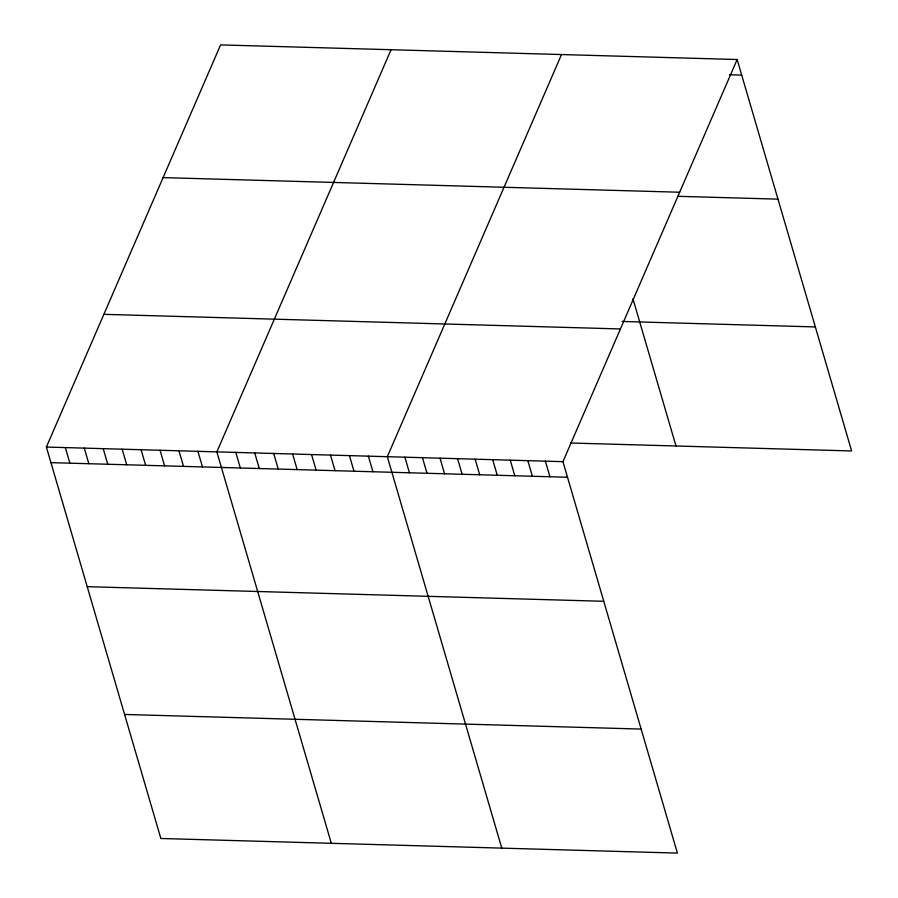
<?xml version="1.0" encoding="UTF-8"?>
<svg xmlns="http://www.w3.org/2000/svg" width="898" height="898" viewBox="0 0 898 898"><rect width="100%" height="100%" fill="white"/><g stroke="black" fill="none" stroke-linecap="round" stroke-linejoin="round"><path stroke-width="1.35" d="M737.146 59.515L562.945 461.662L677.406 853.1L160.854 838.485L46.382 447.047L220.594 44.9L737.146 59.515L851.618 450.953L570.455 443.006M391.057 49.727L216.856 451.874L331.317 843.312M561.519 54.542L387.319 456.689L501.78 848.127M729.546 74.77L741.714 75.118M163.099 177.613L679.663 192.228M678.001 196.314L777.982 199.143M622.123 321.462L815.339 326.928M103.876 314.334L620.428 328.949M46.382 447.047L562.945 461.662M50.95 462.638L567.502 477.253M87.218 586.675L603.77 601.29M124.586 714.46L641.138 729.075M632.922 298.72L675.981 445.98M545.378 461.168L549.946 476.759M527.822 460.663L532.379 476.266M510.255 460.169L514.812 475.772M492.688 459.675L497.256 475.267M475.132 459.17L479.689 474.773M457.565 458.676L462.133 474.279M440.009 458.182L444.566 473.785M422.442 457.688L426.999 473.28M404.875 457.183L409.443 472.786M368.371 456.15L372.939 471.753M349.434 455.623L353.992 471.214M330.498 455.084L335.055 470.687M311.55 454.545L316.118 470.148M292.613 454.006L297.171 469.609M273.677 453.479L278.234 469.07M254.729 452.94L259.298 468.543M235.792 452.401L240.35 468.004M197.908 451.335L202.477 466.926M178.971 450.796L183.529 466.399M160.035 450.257L164.592 465.86M141.087 449.73L145.656 465.321M122.15 449.191L126.708 464.782M103.214 448.652L107.771 464.255M84.266 448.113L88.835 463.716M65.33 447.586L69.887 463.177"/></g></svg>
